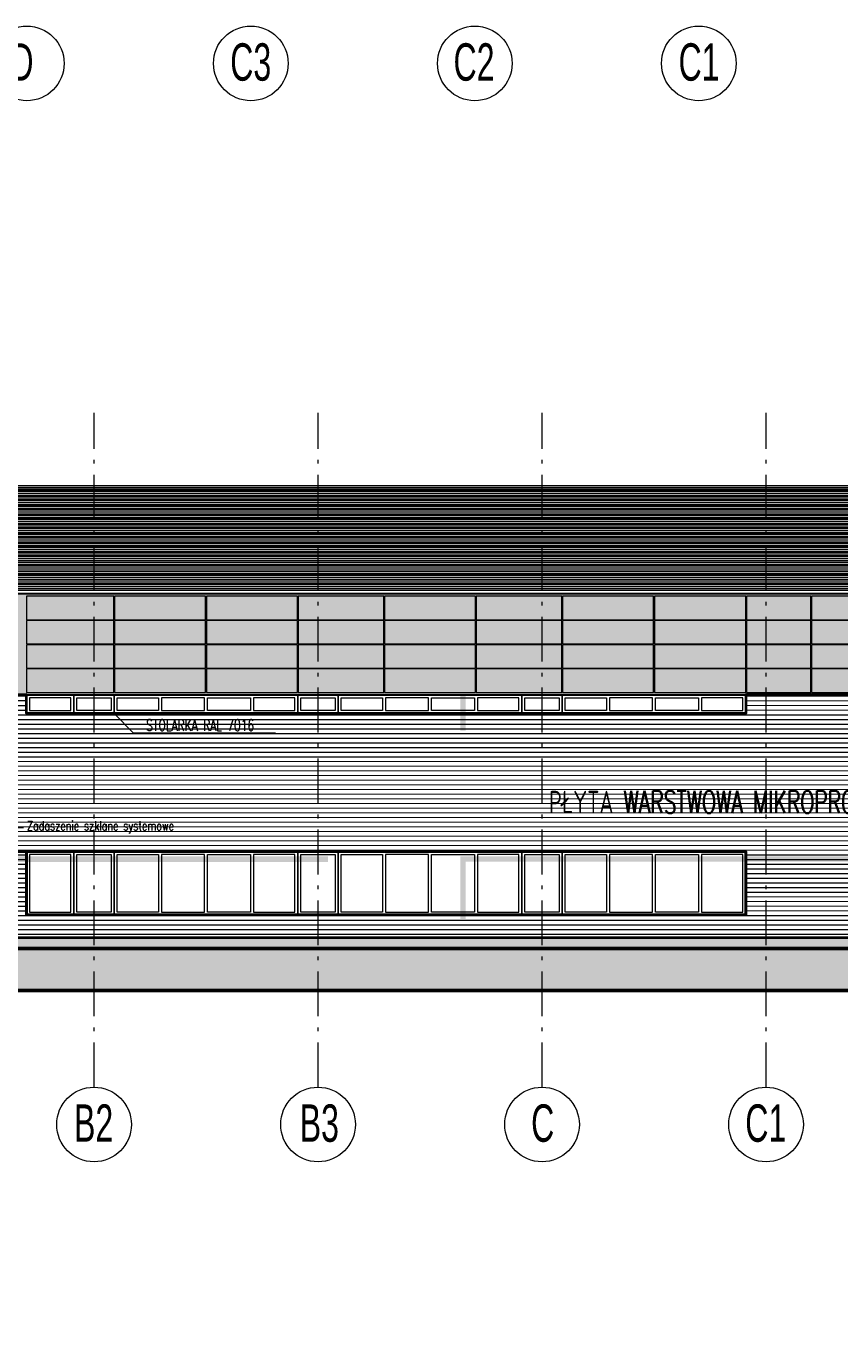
# Model space of a CAD drawing. Extents: x 6529560 to 6558080, y 5579316 to 5588131.
# Drawn here: x 6543964.97 to 6543986.77, y 5579510.52 to 5579545.44 of the extents above; entities that cross this region are included whole.
import ezdxf
from ezdxf import colors
from ezdxf.entities.mleader import LeaderData, LeaderLine
from ezdxf.math import Vec2, Vec3

# ---------------------------------------------------------------- set-up
doc = ezdxf.new("R2010")
doc.units = 0
doc.header["$MEASUREMENT"] = 0
doc.linetypes.add('ACAD_ISO10W100', pattern=[18, 12, -3, 0, -3])
doc.linetypes.add('GR_SOLID', pattern=[0])
doc.layers.get('0').update_dxf_attribs({"color": 2, "linetype": 'CONTINUOUS', "lineweight": 5})
doc.layers.add('ARCH_BLACHA_7016', color=251, linetype='CONTINUOUS', lineweight=0, true_color=0x545454)
for name, color, linetype, lineweight in [('arch_drzwi i okna', 4, 'CONTINUOUS', 15), ('arch_linie widokowe', 4, 'CONTINUOUS', 13), ('arch_osie', 181, 'CONTINUOUS', 5), ('arch_powierzchnia', 6, 'CONTINUOUS', 35), ('arch_sciany murowane wewnetrzne', 20, 'CONTINUOUS', 25), ('arch_sciany_ocieplenie', 253, 'CONTINUOUS', 15), ('GESCHOSS_N8', 4, 'GR_SOLID', 18), ('GRAU_N0', 9, 'GR_SOLID', 13), ('RASTER_1_N9', 7, 'GR_SOLID', 18), ('STRICHART_0_N4', 4, 'GR_SOLID', 50), ('TEXT_N2', 7, 'GR_SOLID', 25)]:
    doc.layers.add(name, color=color, linetype=linetype, lineweight=lineweight)
doc.layers.add('arch_osie opisy', color=1, linetype='CONTINUOUS')
doc.styles.add('GR_STANDARD', font='simplex.shx')
doc.styles.get("Standard").update_dxf_attribs({"font": 'arial.ttf', "width": 0.75})
doc.styles.add('styl1', font='romans.shx', dxfattribs={"width": 0.75})
pattern_1 = [(0, (-20.08269, 0), (0, 0.125), [])]

# ---------------------------------------------------------------- blocks, each defined once
blk = doc.blocks.new('1')
at = {"layer": 'arch_linie widokowe', "color": 7, "linetype": 'Continuous'}
for p, q in [((359864, -185503), (469264, -185503)), ((438044, -188203), (359864, -188203))]:
    blk.add_line(p, q, dxfattribs=at)
for points in [[(397095, -185563), (394754, -185563), (394754, -186193), (397095, -186193)], [(399555, -185563), (397115, -185563), (397115, -186193), (399555, -186193)], [(402014, -185563), (399575, -185563), (399575, -186193), (402014, -186193)], [(404325, -185563), (402035, -185563), (402035, -186193), (404325, -186193)], [(406784, -185563), (404345, -185563), (404345, -186193), (406784, -186193)], [(409094, -185563), (406804, -185563), (406804, -186193), (409094, -186193)], [(411555, -185563), (409115, -185563), (409115, -186193), (411555, -186193)], [(414024, -185563), (411575, -185563), (411575, -186193), (414024, -186193)], [(415764, -185563), (414044, -185563), (414044, -186193), (415764, -186193)], [(417504, -185563), (415784, -185563), (415784, -186193), (417504, -186193)], [(397095, -186213), (394754, -186213), (394754, -186843), (397095, -186843)], [(399555, -186213), (397115, -186213), (397115, -186843), (399555, -186843)], [(402014, -186213), (399575, -186213), (399575, -186843), (402014, -186843)], [(404325, -186213), (402035, -186213), (402035, -186843), (404325, -186843)], [(406784, -186213), (404345, -186213), (404345, -186843), (406784, -186843)], [(409094, -186213), (406804, -186213), (406804, -186843), (409094, -186843)], [(411555, -186213), (409115, -186213), (409115, -186843), (411555, -186843)], [(414024, -186213), (411575, -186213), (411575, -186843), (414024, -186843)], [(415764, -186213), (414044, -186213), (414044, -186843), (415764, -186843)], [(417504, -186213), (415784, -186213), (415784, -186843), (417504, -186843)], [(397095, -186863), (394754, -186863), (394754, -187493), (397095, -187493)], [(399555, -186863), (397115, -186863), (397115, -187493), (399555, -187493)], [(402014, -186863), (399575, -186863), (399575, -187493), (402014, -187493)], [(404325, -186863), (402035, -186863), (402035, -187493), (404325, -187493)], [(406784, -186863), (404345, -186863), (404345, -187493), (406784, -187493)], [(409094, -186863), (406804, -186863), (406804, -187493), (409094, -187493)], [(411555, -186863), (409115, -186863), (409115, -187493), (411555, -187493)], [(414024, -186863), (411575, -186863), (411575, -187493), (414024, -187493)], [(415764, -186863), (414044, -186863), (414044, -187493), (415764, -187493)], [(417504, -186863), (415784, -186863), (415784, -187493), (417504, -187493)], [(397095, -187513), (394754, -187513), (394754, -188143), (397095, -188143)], [(399555, -187513), (397115, -187513), (397115, -188143), (399555, -188143)], [(402014, -187513), (399575, -187513), (399575, -188143), (402014, -188143)], [(404325, -187513), (402035, -187513), (402035, -188143), (404325, -188143)], [(406784, -187513), (404345, -187513), (404345, -188143), (406784, -188143)], [(409094, -187513), (406804, -187513), (406804, -188143), (409094, -188143)], [(411555, -187513), (409115, -187513), (409115, -188143), (411555, -188143)], [(414024, -187513), (411575, -187513), (411575, -188143), (414024, -188143)], [(415764, -187513), (414044, -187513), (414044, -188143), (415764, -188143)], [(417504, -187513), (415784, -187513), (415784, -188143), (417504, -188143)]]:
    blk.add_lwpolyline(points, close=True, dxfattribs=at)

msp = doc.modelspace()

# ---------------------------------------------------------------- hatches: boundary and pattern name
at = {"layer": 'ARCH_BLACHA_7016'}
h = msp.add_hatch(dxfattribs=at)
h.set_pattern_fill('LINE', color=256)
h.set_pattern_definition(pattern_1)
h.paths.add_polyline_path([(6543930.3262, 5579533.0354), (6544039.2462, 5579533.0354), (6544039.2462, 5579530.2355), (6543930.3262, 5579530.2355)])
h = msp.add_hatch(dxfattribs=at)
h.set_pattern_fill('LINE', color=256)
h.set_pattern_definition(pattern_1)
h.paths.add_polyline_path([(6543930.3262, 5579527.0355), (6543930.3262, 5579525.8355), (6543961.3263, 5579525.8355), (6543961.3263, 5579527.5368), (6543954.2462, 5579527.5354), (6543954.2462, 5579527.0355)])
h.paths.add_polyline_path([(6543964.9763, 5579527.5355), (6543961.3263, 5579527.5355), (6543961.3263, 5579523.3355), (6543984.2462, 5579523.3355), (6543984.2462, 5579521.6355), (6543964.9763, 5579521.6355), (6543964.9763, 5579523.3355), (6543963.3163, 5579523.3355), (6543963.3163, 5579521.0354), (6543989.0562, 5579521.0354), (6543989.0562, 5579521.6355), (6543987.7463, 5579521.6355), (6543987.7463, 5579523.3355), (6544008.2462, 5579523.3355), (6544008.2462, 5579521.6355), (6543990.2462, 5579521.6355), (6543990.2462, 5579521.0354), (6544009.1103, 5579521.0354), (6544009.1103, 5579527.5366), (6544008.2462, 5579527.5355), (6544008.2462, 5579525.8355), (6543987.7462, 5579525.8355), (6543987.7462, 5579527.5355), (6543984.2462, 5579527.5355), (6543984.2462, 5579527.0355), (6543964.9763, 5579527.0355)])
at = {"layer": 'arch_sciany_ocieplenie'}
h = msp.add_hatch(color=256, dxfattribs=at)
h.dxf.hatch_style = 1
h.paths.add_polyline_path([(6543930.3262, 5579533.1354), (6544039.2462, 5579533.1354), (6544039.2462, 5579533.0354), (6543930.3262, 5579533.0354)])
at = {"layer": 'GESCHOSS_N8', "true_color": 0xc4c4c4}
h = msp.add_hatch(color=9, dxfattribs=at)
h.dxf.hatch_style = 1
h.paths.add_polyline_path([(6544038.2462, 5579520.8355), (6544039.4862, 5579520.8355), (6544039.4862, 5579530.2355), (6543930.0862, 5579530.2355), (6543930.0862, 5579527.5355), (6544008.2462, 5579527.5317), (6544008.2462, 5579527.5367), (6544009.1103, 5579527.5367), (6544009.1103, 5579527.5311), (6544012.4962, 5579527.5305), (6544012.4962, 5579527.5353), (6544013.3562, 5579527.5353), (6544013.3562, 5579527.5294), (6544038.2462, 5579527.5355)])
at = {"layer": 'GESCHOSS_N8'}
h = msp.add_hatch(color=253, dxfattribs=at)
h.dxf.hatch_style = 1
h.paths.add_polyline_path([(6543963.3712, 5579521.0354), (6543989.0562, 5579521.0354), (6543989.0562, 5579520.7354), (6543963.3712, 5579520.7354)])
h.paths.add_polyline_path([(6543990.2462, 5579520.736), (6544009.1103, 5579520.7354), (6544009.1103, 5579521.0354), (6543990.2462, 5579521.036)])
h.paths.add_polyline_path([(6544012.4962, 5579521.0354), (6544038.2462, 5579521.0354), (6544038.2462, 5579520.7354), (6544012.4962, 5579520.7354)])
at = {"layer": 'GRAU_N0', "lineweight": 15, "transparency": 33554567}
h = msp.add_hatch(dxfattribs=at)
h.set_pattern_fill('ANSI31', color=256, scale=0.4, angle=135, style=0)
h.set_pattern_definition([(180, (92.953915, 198.38545), (0, -0.05), [])])
h.paths.add_polyline_path([(6543919.135, 5579533.091), (6544028.055, 5579533.091), (6544028.055, 5579530.291), (6543919.135, 5579530.291)])
at = {"layer": 'GRAU_N0', "ltscale": 0.001}
for points in [[(6543919.2146, 5579528.2513), (6543973.0546, 5579528.2513), (6543973.0546, 5579528.1013), (6543919.3646, 5579528.1013), (6543919.3646, 5579528.1001)], [(6543976.5953, 5579526.571), (6543976.5953, 5579528.251), (6543997.055, 5579528.251), (6543997.055, 5579528.101), (6543976.7453, 5579528.101), (6543976.7453, 5579526.571)], [(6543952.5596, 5579523.2086), (6543973.055, 5579523.2086), (6543973.055, 5579523.0586), (6543952.7096, 5579523.0586), (6543952.7096, 5579523.0575)], [(6543976.595, 5579521.531), (6543976.595, 5579523.211), (6543997.055, 5579523.211), (6543997.055, 5579523.061), (6543976.745, 5579523.061), (6543976.745, 5579521.531)]]:
    msp.add_hatch(color=168, dxfattribs=at).paths.add_polyline_path(points)
at = {"layer": 'STRICHART_0_N4'}
msp.add_hatch(color=256, dxfattribs=at).paths.add_polyline_path([(6543924.8403, 5579520.7354), (6543963.3967, 5579520.7354), (6544003.5967, 5579520.7354), (6544046.0989, 5579520.7354), (6544046.0989, 5579519.6129), (6543924.8403, 5579519.6129)])

# ---------------------------------------------------------------- linework, layer by layer
at = {"layer": 'arch_drzwi i okna', "color": 7}
for points in [[(6543966.2462, 5579527.5355), (6543964.9763, 5579527.5355), (6543964.9763, 5579527.0355), (6543966.2462, 5579527.0355)], [(6543966.1662, 5579527.4555), (6543965.0562, 5579527.4555), (6543965.0562, 5579527.1155), (6543966.1662, 5579527.1155)], [(6543967.3262, 5579527.5355), (6543966.2462, 5579527.5355), (6543966.2462, 5579527.0355), (6543967.3262, 5579527.0355)], [(6543967.2462, 5579527.1156), (6543966.3262, 5579527.1156), (6543966.3262, 5579527.4555), (6543967.2462, 5579527.4555)], [(6543972.2462, 5579527.5355), (6543967.3262, 5579527.5355), (6543967.3262, 5579527.0355), (6543972.2462, 5579527.0355)], [(6543968.5162, 5579527.1155), (6543967.4062, 5579527.1155), (6543967.4062, 5579527.4555), (6543968.5162, 5579527.4555)], [(6543969.7462, 5579527.4555), (6543968.5962, 5579527.4555), (6543968.5962, 5579527.1155), (6543969.7462, 5579527.1155)], [(6543970.9762, 5579527.1155), (6543969.8262, 5579527.1155), (6543969.8262, 5579527.4555), (6543970.9762, 5579527.4555)], [(6543972.1662, 5579527.4555), (6543971.0562, 5579527.4555), (6543971.0562, 5579527.1155), (6543972.1662, 5579527.1155)], [(6543973.3262, 5579527.5355), (6543972.2462, 5579527.5355), (6543972.2462, 5579527.0355), (6543973.3262, 5579527.0355)], [(6543973.2462, 5579527.1156), (6543972.3262, 5579527.1156), (6543972.3262, 5579527.4555), (6543973.2462, 5579527.4555)], [(6543978.2462, 5579527.5355), (6543973.3262, 5579527.5355), (6543973.3262, 5579527.0355), (6543978.2462, 5579527.0355)], [(6543974.5162, 5579527.1155), (6543973.4062, 5579527.1155), (6543973.4062, 5579527.4555), (6543974.5162, 5579527.4555)], [(6543975.7462, 5579527.4555), (6543974.5962, 5579527.4555), (6543974.5962, 5579527.1155), (6543975.7462, 5579527.1155)], [(6543976.9762, 5579527.1155), (6543975.8262, 5579527.1155), (6543975.8262, 5579527.4555), (6543976.9762, 5579527.4555)], [(6543978.1662, 5579527.4555), (6543977.0562, 5579527.4555), (6543977.0562, 5579527.1155), (6543978.1662, 5579527.1155)], [(6543979.3262, 5579527.5355), (6543978.2462, 5579527.5355), (6543978.2462, 5579527.0355), (6543979.3262, 5579527.0355)], [(6543979.2462, 5579527.1156), (6543978.3262, 5579527.1156), (6543978.3262, 5579527.4555), (6543979.2462, 5579527.4555)], [(6543984.2462, 5579527.5355), (6543979.3262, 5579527.5355), (6543979.3262, 5579527.0355), (6543984.2462, 5579527.0355)], [(6543980.5162, 5579527.1155), (6543979.4062, 5579527.1155), (6543979.4062, 5579527.4555), (6543980.5162, 5579527.4555)], [(6543981.7462, 5579527.4555), (6543980.5962, 5579527.4555), (6543980.5962, 5579527.1155), (6543981.7462, 5579527.1155)], [(6543982.9762, 5579527.1155), (6543981.8262, 5579527.1155), (6543981.8262, 5579527.4555), (6543982.9762, 5579527.4555)], [(6543984.1662, 5579527.4555), (6543983.0562, 5579527.4555), (6543983.0562, 5579527.1155), (6543984.1662, 5579527.1155)], [(6543966.2462, 5579523.3355), (6543964.9763, 5579523.3355), (6543964.9763, 5579521.6355), (6543966.2462, 5579521.6355)], [(6543966.1662, 5579523.2555), (6543965.0562, 5579523.2555), (6543965.0562, 5579521.7155), (6543966.1662, 5579521.7155)], [(6543967.3262, 5579523.3355), (6543966.2462, 5579523.3355), (6543966.2462, 5579521.6355), (6543967.3262, 5579521.6355)], [(6543967.2462, 5579521.7156), (6543966.3262, 5579521.7156), (6543966.3262, 5579523.2555), (6543967.2462, 5579523.2555)], [(6543972.2462, 5579523.3355), (6543967.3262, 5579523.3355), (6543967.3262, 5579521.6355), (6543972.2462, 5579521.6355)], [(6543968.5162, 5579521.7155), (6543967.4062, 5579521.7155), (6543967.4062, 5579523.2555), (6543968.5162, 5579523.2555)], [(6543969.7462, 5579523.2555), (6543968.5962, 5579523.2555), (6543968.5962, 5579521.7155), (6543969.7462, 5579521.7155)], [(6543970.9762, 5579521.7155), (6543969.8262, 5579521.7155), (6543969.8262, 5579523.2555), (6543970.9762, 5579523.2555)], [(6543972.1662, 5579523.2555), (6543971.0562, 5579523.2555), (6543971.0562, 5579521.7155), (6543972.1662, 5579521.7155)], [(6543973.3262, 5579523.3355), (6543972.2462, 5579523.3355), (6543972.2462, 5579521.6355), (6543973.3262, 5579521.6355)], [(6543973.2462, 5579521.7156), (6543972.3262, 5579521.7156), (6543972.3262, 5579523.2555), (6543973.2462, 5579523.2555)], [(6543978.2462, 5579523.3355), (6543973.3262, 5579523.3355), (6543973.3262, 5579521.6355), (6543978.2462, 5579521.6355)], [(6543974.5162, 5579521.7155), (6543973.4062, 5579521.7155), (6543973.4062, 5579523.2555), (6543974.5162, 5579523.2555)], [(6543975.7462, 5579523.2555), (6543974.5962, 5579523.2555), (6543974.5962, 5579521.7155), (6543975.7462, 5579521.7155)], [(6543976.9762, 5579521.7155), (6543975.8262, 5579521.7155), (6543975.8262, 5579523.2555), (6543976.9762, 5579523.2555)], [(6543978.1662, 5579523.2555), (6543977.0562, 5579523.2555), (6543977.0562, 5579521.7155), (6543978.1662, 5579521.7155)], [(6543979.3262, 5579523.3355), (6543978.2462, 5579523.3355), (6543978.2462, 5579521.6355), (6543979.3262, 5579521.6355)], [(6543979.2462, 5579521.7156), (6543978.3262, 5579521.7156), (6543978.3262, 5579523.2555), (6543979.2462, 5579523.2555)], [(6543984.2462, 5579523.3355), (6543979.3262, 5579523.3355), (6543979.3262, 5579521.6355), (6543984.2462, 5579521.6355)], [(6543980.5162, 5579521.7155), (6543979.4062, 5579521.7155), (6543979.4062, 5579523.2555), (6543980.5162, 5579523.2555)], [(6543981.7462, 5579523.2555), (6543980.5962, 5579523.2555), (6543980.5962, 5579521.7155), (6543981.7462, 5579521.7155)], [(6543982.9762, 5579521.7155), (6543981.8262, 5579521.7155), (6543981.8262, 5579523.2555), (6543982.9762, 5579523.2555)], [(6543984.1662, 5579523.2555), (6543983.0562, 5579523.2555), (6543983.0562, 5579521.7155), (6543984.1662, 5579521.7155)]]:
    msp.add_lwpolyline(points, close=True, dxfattribs=at)
at = {"layer": 'arch_linie widokowe', "color": 7}
msp.add_lwpolyline([(6543930.3262, 5579533.1354), (6544039.2462, 5579533.1354), (6544039.2462, 5579533.0354), (6543930.3262, 5579533.0354)], close=True, dxfattribs=at)
msp.add_lwpolyline([(6544039.2462, 5579530.5354), (6544039.2462, 5579533.0354), (6543930.3262, 5579533.0354), (6543930.3262, 5579530.5354)], dxfattribs=at)
at = {"layer": 'arch_linie widokowe'}
msp.add_lwpolyline([(6543930.0862, 5579530.2355), (6543930.0862, 5579527.5355), (6544008.2462, 5579527.5357), (6544008.2464, 5579527.5353), (6544009.1105, 5579527.5353), (6544009.1103, 5579527.5355), (6544012.4962, 5579527.5366), (6544012.4962, 5579527.5368), (6544013.3562, 5579527.5368), (6544013.3562, 5579527.5368), (6544038.2462, 5579527.5355), (6544038.2462, 5579520.7354), (6544039.4862, 5579520.7354), (6544039.4862, 5579530.2355)], close=True, dxfattribs=at)
at = {"layer": 'arch_osie', "linetype": 'ACAD_ISO10W100', "ltscale": 0.1, "extrusion": (-4.94832e-09, -8.0265e-10, 1), "elevation": 0}
for points in [[(6543966.7862, 5579517.0244), (6543966.7862, 5579535.0874)], [(6543972.7862, 5579517.0244), (6543972.7862, 5579535.0874)], [(6543978.7862, 5579517.0244), (6543978.7862, 5579535.0874)], [(6543984.7862, 5579517.0244), (6543984.7862, 5579535.0874)]]:
    msp.add_lwpolyline(points, dxfattribs=at)
at = {"layer": 'arch_osie'}
for centre in [(6543964.9863, 5579544.4444, 0), (6543970.9863, 5579544.4444, 0), (6543976.9863, 5579544.4444, 0), (6543982.9863, 5579544.4444, 0), (6543966.7862, 5579516.0244, 0), (6543972.7862, 5579516.0244, 0), (6543978.7862, 5579516.0244, 0), (6543984.7862, 5579516.0244, 0)]:
    msp.add_circle(centre, 1, dxfattribs=at)
at = {"layer": 'arch_powierzchnia'}
msp.add_lwpolyline([(6543987.7462, 5579527.5355), (6543984.2462, 5579527.5355), (6543984.2462, 5579527.0355), (6543964.9763, 5579527.0355), (6543964.9763, 5579527.5355), (6543961.3263, 5579527.5355), (6543961.3263, 5579523.3355), (6543984.2462, 5579523.3355), (6543984.2462, 5579521.6355), (6543964.9763, 5579521.6355), (6543964.9763, 5579523.3355), (6543963.3163, 5579523.3355), (6543963.3163, 5579521.0354), (6543989.0562, 5579521.0354)], dxfattribs=at)
msp.add_lwpolyline([(6543964.9763, 5579521.6355), (6543984.2462, 5579521.6355), (6543984.2462, 5579523.3355), (6543964.9763, 5579523.3355)], close=True, dxfattribs=at)
at = {"layer": 'arch_sciany murowane wewnetrzne'}
for points in [[(6543930.3262, 5579533.0354), (6544039.2462, 5579533.0354), (6544039.2462, 5579530.2355), (6543930.3262, 5579530.2355)], [(6543964.9763, 5579527.5355), (6543984.2462, 5579527.5355), (6543984.2462, 5579527.0355), (6543964.9763, 5579527.0355)], [(6543964.9763, 5579523.3355), (6543984.2462, 5579523.3355), (6543984.2462, 5579521.6355), (6543964.9763, 5579521.6355)], [(6543963.3712, 5579521.0354), (6543989.0562, 5579521.0354), (6543989.0562, 5579520.7354), (6543963.3712, 5579520.7354)]]:
    msp.add_lwpolyline(points, close=True, dxfattribs=at)
at = {"layer": 'RASTER_1_N9', "extrusion": (0, 0, -1)}
msp.add_lwpolyline([(-6543971.6499, 5579526.5018), (-6543967.8477, 5579526.5018), (-6543967.3262, 5579527.0355)], dxfattribs=at)
at = {"layer": 'STRICHART_0_N4'}
msp.add_lwpolyline([(6543924.8403, 5579520.7354), (6543963.3967, 5579520.7354), (6543963.3967, 5579520.7354), (6544003.5967, 5579520.7354), (6544003.5967, 5579520.7354), (6544046.0989, 5579520.7354), (6544046.0989, 5579519.6129), (6543924.8403, 5579519.6129)], close=True, dxfattribs=at)

# ---------------------------------------------------------------- block references
at = {"xscale": 0.001, "yscale": 0.001, "zscale": 0.001}
msp.add_blockref('1', (6543570.2218, 5579715.7382), dxfattribs=at)

# ---------------------------------------------------------------- texts
at = {"layer": 'arch_osie opisy', "char_height": 1, "width": 1.5}
for s, insert, attachment_point in [('{\\fArial Narrow|b0|i0|c238|p34;D}', (6543965.1652, 5579544.9824, 0), 3), ('{\\fArial Narrow|b0|i0|c238|p34;C3}', (6543971.5326, 5579544.9824, 0), 3), ('{\\fArial Narrow|b0|i0|c238|p34;C2}', (6543977.5139, 5579544.9824, 0), 3), ('{\\fArial Narrow|b0|i0|c238|p34;C1}', (6543983.5418, 5579544.9824, 0), 3), ('{\\fArial Narrow|b0|i0|c238|p34;B2}', (6543966.2493, 5579516.5624, 0), 1), ('{\\fArial Narrow|b0|i0|c238|p34;B3}', (6543972.2962, 5579516.5624, 0), 1), ('{\\fArial Narrow|b0|i0|c238|p34;C}', (6543978.495, 5579516.5624, 0), 1), ('{\\fArial Narrow|b0|i0|c238|p34;C1}', (6543984.2308, 5579516.5624, 0), 1)]:
    msp.add_mtext(s, dxfattribs=dict(at, insert=insert, attachment_point=attachment_point))
at = {"layer": 'TEXT_N2', "style": 'GR_STANDARD'}
for s, height, width, p in [('STOLARKA RAL 7016', 0.3, 0.700298, (6543968.1853, 5579526.5689, -0.0792)), ('PŁYTA WARSTWOWA MIKROPROFILOWANA RAL 7016', 0.6, 0.664478, (6543978.9741, 5579524.3617))]:
    msp.add_text(s, height=height, dxfattribs=dict(at, width=width)).set_placement(p)

# ---------------------------------------------------------------- leaders
at = {"layer": 'TEXT_N2'}
ml = msp.add_multileader_mtext('Standard', dxfattribs=at)
ml.set_content('Zadaszenie szklane systemowe', color=256, style='styl1')
ml.set_leader_properties()
ml.build(insert=Vec2(0, 0))
ml.multileader.update_dxf_attribs({"text_right_attachment_type": 6, "dogleg_length": 0.36, "arrow_head_size": 0.18})
ctx = ml.context
ctx.base_point, ctx.char_height, ctx.arrow_head_size, ctx.landing_gap_size, ctx.plane_origin = Vec3(6543964.9002, 5579523.9836, 6.8881), 0.25, 0.18, 0.09, Vec3(6543962.7105, 5579523.6832, 6.8881)
ctx.right_attachment = 6
notes = []
notes.append((ctx, [(0, (1, 1, 0), (6543964.5402, 5579523.9836, 6.8881), (1, 0), 0.36, [(0, [(6543963.4862, 5579523.5832, 6.8881)], 0, [])])]))
ctx.mtext.insert, ctx.mtext.flow_direction = Vec3(6543964.9902, 5579524.1502, 6.8881), 5
for ctx, leaders in notes:
    for number, flags, end, landing, length, lines in leaders:
        leader = LeaderData()
        leader.index, (leader.has_last_leader_line, leader.has_dogleg_vector, leader.attachment_direction) = number, flags
        leader.last_leader_point, leader.dogleg_vector, leader.dogleg_length = Vec3(end), Vec3(landing), length
        for number, points, colour, breaks in lines:
            line = LeaderLine()
            line.index, line.vertices, line.color, line.breaks = number, Vec3.list(points), colors.encode_raw_color(colour), breaks
            leader.lines.append(line)
        ctx.leaders.append(leader)

doc.saveas('drawing.dxf')
